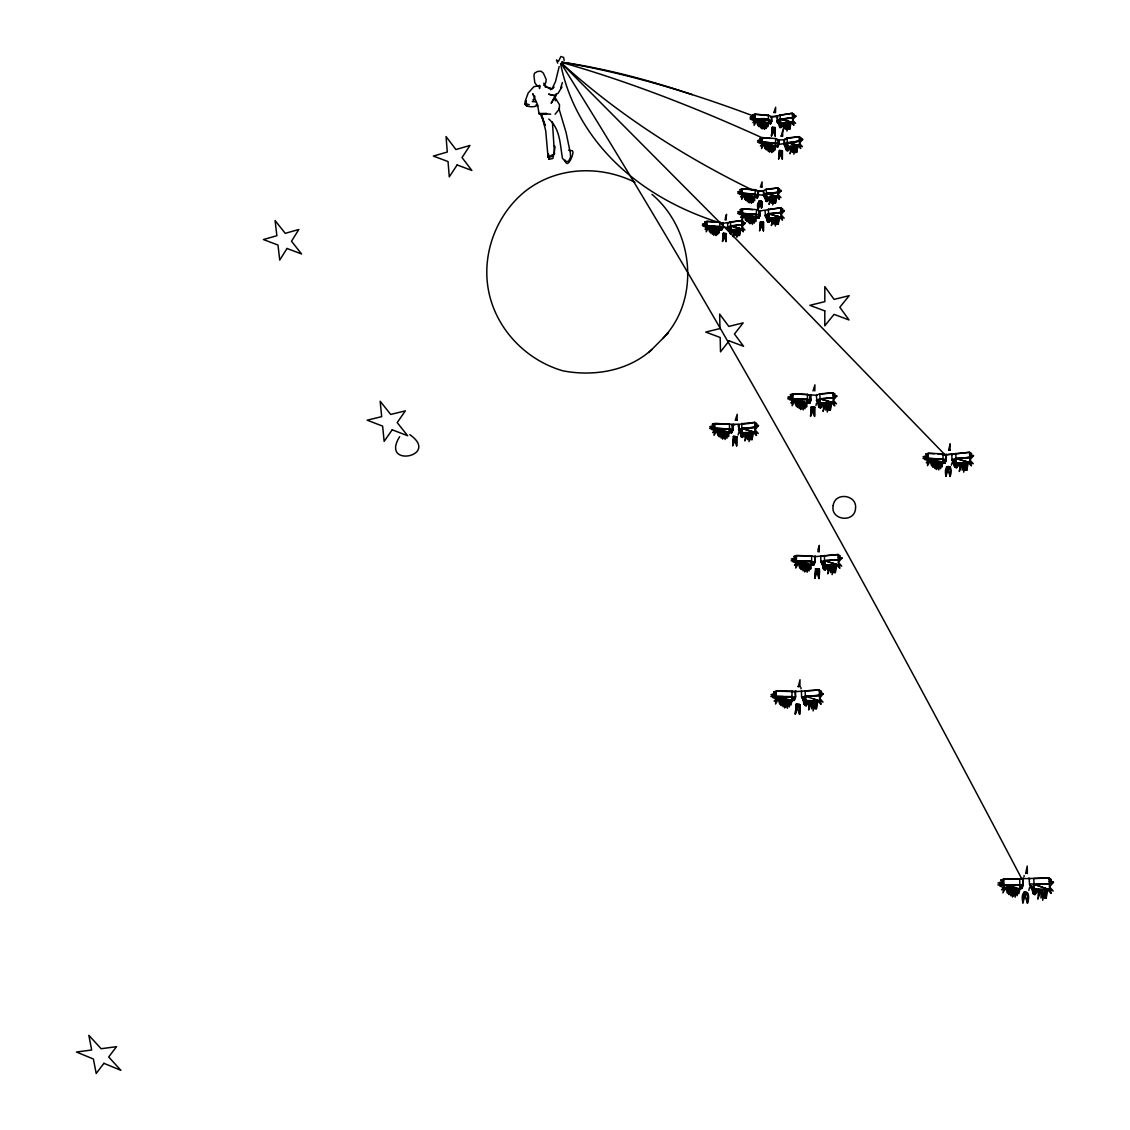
<?xml version="1.0" encoding="UTF-8"?>
<svg xmlns="http://www.w3.org/2000/svg" width="1130" height="1130" viewBox="0 0 1130 1130"><rect width="100%" height="100%" fill="white"/><g stroke="black" fill="none" stroke-linecap="round" stroke-linejoin="round"><path stroke-width="1.5" d="M799.574 714.386L799.63 704.513L796.283 704.174L795.308 714.132C798.373 705.092 801.622 698.128 799.574 714.386L796.283 704.174L799.63 704.513M814.56 416.433L814.589 407.309L811.467 406.998L810.563 416.221L814.589 407.309L814.56 416.433L811.467 406.998L814.589 407.309M818.953 578.546L818.982 569.04L815.747 568.715L814.815 578.306C817.753 569.675 820.903 562.881 818.953 578.546L815.747 568.715L818.982 569.04M761.719 201.423L761.677 207.849C765.095 197.256 754.882 199.826 758.131 209.29L761.719 201.423L758.95 201.168L758.131 209.29M763.414 230.859L763.456 222.2L760.476 221.918L759.614 230.675L763.456 222.2L763.414 230.859L760.476 221.918L763.456 222.2M775.208 136.109L775.251 127.648L772.327 127.393L771.479 135.939L775.251 127.648L775.208 136.109L772.327 127.393L775.251 127.648M782.313 159.132L782.356 150.784L779.488 150.53L778.641 158.949L782.356 150.784L782.313 159.132L779.488 150.53L782.356 150.784M726.011 241.566L726.067 233.642L723.341 233.387L722.536 241.396L726.067 233.642L726.011 241.566L723.341 233.387L726.067 233.642M736.647 445.884L736.703 436.759L733.596 436.448L732.678 445.658L736.703 436.759L736.647 445.884L733.596 436.448L736.703 436.759M814.815 390.938L814.914 384.85L812.993 390.938M799.885 686.602L800.012 679.752L798.317 686.701M782.582 136.165L782.737 130.656L781.268 136.349M775.505 112.675L775.646 107.265L773.838 112.619M761.973 187.128L762.114 181.916L760.391 187.057L761.874 186.987M737.028 420.388L737.212 414.286L735.263 420.261M1019.712 878.872L1019.881 888.844L1018.865 893.646L1018.299 888.731L1017.141 895.723L1016.562 888.604L1015.178 897.22L1014.825 888.477L1013.667 896.034L1012.847 888.321L1012.494 897.008L1011.138 888.194L1010.827 895.808L1009.147 888.053L1008.878 894.621L1007.607 887.926L1007.381 893.18L1005.785 887.799L1002.917 892.898L1003.977 887.657L1003.567 879.126L1022.749 878.942L1023.031 884.705L1021.817 888.434L1019.881 888.844L1003.977 887.657L999.81 886.019L1003.836 884.917L1023.031 884.705L1022.749 878.942M934.778 458.766L928.38 458.427L943.098 462.721L942.985 453.822L928.154 453.328L925.724 454.218L928.224 455.051L923.083 456.774L928.295 456.746L922.998 458.512L943.225 458.921L946.135 459.868L944.977 462.933L928.479 460.856L924.707 459.444L928.38 458.427L942.928 459.02L942.152 466.958L941.643 462.537L940.57 468.724L940.061 462.325L938.762 469.953L938.465 462.128L937.363 468.795L936.629 461.888L936.276 469.557L935.075 461.69L934.75 468.413L933.239 461.464L932.956 467.255L931.812 461.28L931.6 465.913L930.145 461.068L927.532 465.687L928.154 453.328L934.552 453.667M725.997 219.87L726.534 214.375L725.248 218.189M814.292 695.713L819.518 695.402L823.205 693.82L819.377 691.32L821.453 691.447L819.321 689.992L794.531 691.701L776.268 691.052L775.561 704.004L778.288 699.188L779.771 704.258L780.053 699.357L781.197 705.629L781.55 699.498L783.09 706.787L783.5 699.682L784.686 707.959L785.152 699.837L785.887 707.098L787.102 700.035L787.356 708.256L788.782 700.19L789.277 706.9L790.477 700.36L790.986 704.993L792.017 700.501L791.975 691.136L776.268 691.052L773.725 691.97L776.324 692.874L770.957 694.668L776.381 694.653L770.844 696.518L795.506 696.998L795.336 691.616L791.975 691.136M803.19 560.974L796.608 560.748L811.651 564.887L811.608 555.889L796.438 555.565L793.98 556.454L796.495 557.316L791.297 559.053L796.551 559.025L791.198 560.819L814.998 561.794L813.727 564.958L796.692 563.206L792.907 561.765L796.608 560.748L811.524 561.144L810.662 569.195L810.168 564.718L809.024 571.003L808.543 564.534L807.159 572.274L806.905 564.35L805.747 571.13L805.04 564.138L804.588 571.921L803.444 563.969L803.049 570.777L801.551 563.743L801.227 569.633L800.111 563.588L799.842 568.291L798.402 563.39L795.76 568.051L796.438 555.565L811.241 556.101M541.609 114.681L545.719 130.783L548.064 157.197L551.073 156.83L554.477 153.751L552.415 122.026M763.188 190.885L763.894 190.913L757.524 191.154L755.038 190.024L742.255 188.865L741.661 199.445L743.921 195.462L745.136 199.614L745.39 195.688L746.337 200.787L746.633 195.886L747.905 201.818L748.258 196.14L749.232 202.849L749.642 196.366L750.235 202.256L751.252 196.62L751.45 203.287L752.665 196.832L753.06 202.284L754.063 197.058L754.487 200.843L755.334 189.699L742.255 188.865L740.15 189.628L742.297 190.32L737.848 191.803L742.339 191.747L737.763 193.272L764.035 195.208L766.041 201.521L765.815 197.425L766.041 201.197L766.31 197.355L766.973 201.507L767.976 197.227L767.779 200.504L769.516 197.171L769.389 201.451L770.66 197.114L769.064 204.445L771.818 197.058L771.423 203.16L773.231 197.001L772.736 204.883L774.799 196.931L774.403 203.301L775.816 196.888L775.434 203.287L776.677 196.846L779.418 199.403L778.231 196.775L777.949 187.976L766.225 189.162L763.23 190.801L758.173 190.984L755.334 189.699M752.834 209.657L742.523 208.768L741.887 220.138L744.317 215.858L745.63 220.322L745.899 216.098L746.916 221.593L747.241 216.31L748.611 222.695L748.992 216.579L750.038 223.797L750.475 216.805L751.111 223.161L752.213 217.073L752.425 224.263L753.724 217.313L754.148 223.189L755.236 217.553L755.688 221.621L756.591 209.615L742.523 208.768L740.263 209.573L742.565 210.321L737.791 211.917L742.622 211.861L737.692 213.499L756.733 214.248L759.798 215.604L758.583 218.274L742.664 213.401L739.26 214.333L756.606 217.765L759.798 215.604L759.657 210.971L756.591 209.615M770.476 138.425L762.213 137.62L761.592 148.567L763.937 144.442L765.222 148.736L765.462 144.682L766.451 149.965L766.762 144.894L768.089 151.053L768.442 145.177L769.459 152.112L769.869 145.417L770.491 151.533L771.536 145.685L771.748 152.592L773.005 145.925L773.414 151.575L774.46 146.166L774.883 150.092L775.759 138.552L762.213 137.62L760.024 138.397L762.256 139.117L757.637 140.657L762.298 140.6L757.552 142.182L775.9 143.001L778.824 144.428L799.419 141.137L802.583 139.513L799.362 139.456L802.568 139.936L799.306 137.775L801.099 137.86L799.263 136.674L787.073 137.973L783.923 139.781L778.669 139.993L775.759 138.552M1025.743 893.11L1022.933 902.884C1019.133 887.629 1032.481 888.999 1027.467 903.181L1023.879 892.305L1027.438 892.7L1027.467 903.181M950.132 476.45C954.723 463.695 942.632 462.693 946.008 476.224L948.578 467.326L950.132 467.029L950.132 476.45L946.898 466.718L948.578 467.326M730.263 233.486L730.517 229.687L731.167 233.797L732.155 229.588L731.958 232.808L733.653 229.531L733.497 233.769L734.783 229.489L733.201 236.721L735.913 229.432L735.503 235.464L737.297 229.376L736.802 237.173L738.836 229.319L738.427 235.605L739.839 229.277L739.444 235.605L740.687 229.249L743.356 231.777L742.212 229.178L741.944 220.491L722.607 223.359L719.739 222.144L706.815 221.381L704.739 222.13L706.843 222.808L702.479 224.263L706.886 224.22L702.38 225.718L728.37 227.526L730.277 233.783L730.051 229.757M741.52 436.999L741.817 432.649L742.565 437.409L743.695 432.635L743.455 436.364L745.405 432.606L745.235 437.691L746.704 432.578L744.896 440.94L747.989 432.564L747.523 439.655L749.571 432.536L749.006 441.618L751.323 432.522L750.871 439.838L752.481 432.493L752.029 439.867L753.442 432.479L756.507 435.474L755.193 432.465L754.882 422.366C740.588 425.699 726.632 423.425 712.366 424.23L714.782 425.035L709.781 426.716L714.824 426.674L709.668 428.397L729.627 428.835L732.89 429.81L731.59 432.762L714.937 430.643L711.307 429.287L714.866 428.312L729.387 428.948L728.511 436.618L728.045 432.338L726.901 438.313L726.463 432.126L725.093 439.499L724.867 431.928L723.723 438.384L723.059 431.688L722.579 439.118L721.491 431.491L721.081 437.988L719.669 431.25L719.316 436.872L718.256 431.081L717.974 435.559L716.59 430.869L714.047 435.347L714.725 423.369L729.175 424.16M1021.944 886.669L1021.817 888.434C1023.568 886.711 1021.76 883.985 1023.031 884.705L1020.842 888.646M942.985 453.822L945.909 454.783L946.135 459.868L944.977 462.933L945.09 461.337M809.631 401.743L809.504 403.283L789.404 399.709L792.963 398.735L807.625 399.314L810.747 400.345L809.504 403.283L809.815 395.571L811.185 394.893M783.26 696.546L776.437 696.447L792.017 700.501L791.89 696.589L776.437 696.447L772.623 697.507L776.508 699.018L792.017 700.501L794.178 700.388L794.305 698.721M811.608 555.889L814.815 556.638L814.998 561.794L813.727 564.958L813.84 563.361M757.185 197.75L758.315 195.292L757.185 197.75L758.315 195.292L758.173 190.984L758.315 195.292L755.349 197.256L739.218 194.049L742.382 193.188L757.185 197.75L757.298 196.394M758.696 216.805L758.583 218.274L759.798 215.604L759.657 210.971L780.915 207.793L782.808 209.022L780.957 208.937L784.333 211.183L781.014 210.689L784.333 210.787L781.07 212.44L774.883 213.245M770.589 122.323L770.476 123.763L754.911 118.735L750.038 118.834L754.868 117.238L750.136 117.294L754.812 115.74L752.552 115.006L754.769 114.215L768.527 115.204L771.508 116.701L792.384 113.254L794.249 114.455L792.427 114.37L795.746 116.559L792.483 116.079L795.746 116.108L792.54 117.774L785.604 118.791M777.779 145.558L777.666 146.957L762.355 142.069L759.063 142.973L775.787 146.377L778.824 144.428L778.669 139.993L778.824 144.428L777.666 146.957L779.262 139.682L777.991 140.177L775.448 138.919M721.703 228.712L721.59 230.054L706.928 225.633L703.821 226.48L719.739 229.602L722.72 227.596L722.607 223.359L722.72 227.596L721.59 230.054L722.734 227.596L720.672 229.828M731.717 431.222L731.59 432.762L732.89 429.81L732.734 424.894L732.89 429.81L730.545 432.635M724.542 236.085L724.726 233.854M1022.029 885.977L1021.817 888.434L1022.579 884.719M734.952 439.499L735.164 437.042M761.295 208.075L760.349 201.634M761.775 224.87L761.987 222.426M773.598 130.289L773.81 127.874M780.731 153.383L780.943 150.996M1022.933 902.884L1023.879 892.305M946.008 476.224L946.898 466.718M810.563 416.221L811.467 406.998M812.823 410.063L813.063 407.577M795.308 714.132L796.283 704.174M814.815 578.306L815.747 568.715M732.678 445.658L733.596 436.448M759.614 230.675L760.476 221.918M771.479 135.939L772.327 127.393M778.641 158.949L779.488 150.53M797.724 707.394L797.978 704.866M722.536 241.396L723.341 233.387M817.145 571.865L817.4 569.351M539.519 86.982L539.547 88.535L539.533 85.711M728.116 227.526L727.988 228.43L727.579 223.175L730.7 221.96L741.944 220.491L743.667 221.621L741.972 221.537L745.066 223.599L742.029 223.133L745.051 223.246L742.071 224.743L735.644 225.59M763.795 195.222L763.23 190.801M777.426 121.15L776.833 116.503M795.336 691.616L795.506 696.998L794.178 700.388L794.715 697.083M765.688 215.533L765.519 216.522L765.081 210.759M784.503 144.372L783.923 139.781L787.299 138.383L799.263 136.674L799.574 145.784L800.803 148.496L797.964 145.869L796.678 152.536L797.074 145.911L795.605 152.55L796 145.968L793.881 154.203L794.362 146.053L792.511 152.409L792.907 146.123L790.054 153.779L791.706 146.18L790.393 150.643L790.506 146.25L788.712 149.697L788.909 146.321L787.864 150.77L787.158 146.462L786.89 150.459L786.635 146.561L786.89 150.813L786.113 146.66L786.155 150.092L784.178 144.386L786.325 143.199M739.048 429.711L738.413 424.696L739.175 424.781L739.317 429.697L741.534 437.254L741.266 432.649M554.166 152.409L555.084 146.815L554.364 145.798M771.38 121.376L771.126 122.775L770.971 121.404L768.555 123.142L767.651 126.899L767.213 122.916L766.154 128.396L765.73 122.676L764.459 129.427L764.247 122.421L763.188 128.34L762.552 122.139L762.128 128.933L761.097 121.899L760.73 127.845L759.388 121.616L759.077 126.744L758.075 121.39L757.82 125.501L756.535 121.136L754.148 125.331L754.769 114.215L768.216 115.585M750.377 193.894L742.382 193.188L755.25 194.134L757.99 195.377L757.82 196.733L758.753 190.659L757.524 191.154M729.486 423.905L729.5 432.522L732.155 429.937L731.59 432.762L732.89 429.81L729.5 432.522L714.866 428.312L722.889 428.75M770.971 121.404L770.476 123.763L771.663 121.207L771.508 116.701L771.663 121.207L770.476 123.763C774.008 116.15 756.055 119.074 751.577 119.653L768.555 123.142L771.31 121.305M554.124 152.663L552.867 158.468L549.095 159.302L548.135 154.768M816.905 400.246L816.27 395.232L819.773 393.861L833.05 392.788L835.042 394.102L833.092 394.003L836.652 396.418L833.163 395.867L836.694 396.093L833.234 397.732L826.708 398.41M776.776 116.658L777.539 116.63L777.694 121.136L779.827 127.648L779.587 123.34L779.827 127.28L780.11 123.227L780.816 127.577L781.889 123.071L781.678 126.489L783.5 122.986L783.373 127.422L784.714 122.916L783.034 130.628L785.929 122.859L785.534 129.201L787.426 122.775L786.918 131.038L789.079 122.69L788.669 129.357L790.153 122.633L789.757 129.343L791.071 122.577L793.952 125.232L792.709 122.492L792.384 113.254L781.988 114.78M765.519 215.533L767.369 221.565L767.327 218.005L768.117 222.342L767.863 217.935L768.117 222.003L768.4 217.864L769.12 222.342L770.208 217.737L769.996 221.268L771.847 217.68L771.719 222.299L773.09 217.624L771.366 225.52L774.333 217.567L773.909 224.15L775.844 217.511L775.321 226.014L777.525 217.44L777.115 224.305L778.641 217.384L778.217 224.291L779.559 217.356L782.497 220.11L781.226 217.285L780.915 207.793L768.555 209.431M816.722 401.291L817.188 400.246L816.693 401.164L817.188 400.246L818.742 406.842L818.713 403.142L819.561 407.746L819.292 403.142L819.575 407.492L819.872 403.127L820.648 407.888L821.778 403.085L821.581 406.828L823.516 403.057L823.431 408.128L824.829 403.029L823.05 411.405L826.143 403.014L825.748 410.091L827.739 402.986L827.231 412.055L829.519 402.944L829.109 410.275L830.677 402.93L830.282 410.289L831.666 402.916L834.773 405.882L833.417 402.873L833.05 392.788L819.999 394.158M820.719 556.454L820.903 561.61L821.665 561.667L823.29 568.757L823.262 564.943L824.137 569.774L823.855 565L824.151 569.577L824.462 565.042L825.267 570.043L826.44 565.085L826.228 569.011L828.248 565.099L828.163 570.523L829.604 565.099L827.767 573.842L830.96 565.099L830.564 572.599L832.612 565.099L832.104 574.647L834.463 565.113L834.039 572.797L835.663 565.113L835.254 572.839L836.68 565.113L839.901 568.277L838.502 565.113L838.121 554.533L814.038 556.751L815.45 555.946M801.424 691.433L801.608 696.829L802.399 696.857L804.052 704.4L804.009 700.459L804.913 705.501L804.631 700.572L804.927 705.374L805.238 700.685L806.057 705.897L807.286 700.798L807.046 704.88L809.137 700.826L809.024 706.617L810.535 700.854L808.628 709.951L811.933 700.883L811.51 708.778L813.642 700.911L813.091 710.897L815.535 700.953L815.097 708.99L816.792 700.981L816.34 709.061L817.823 700.995L821.143 704.329L819.716 701.024L819.321 689.992L805.393 690.854M951.785 454.585L952.011 459.67L954.553 466.634L954.539 462.834L955.457 467.594L955.189 462.848L955.542 467.354L955.825 462.862L956.686 467.778L957.873 462.848L957.689 466.718L959.681 462.834L959.766 468.117L961.051 462.82L959.285 471.45L962.421 462.806L962.167 470.151L964.102 462.791L963.706 472.171L965.952 462.763L965.642 470.334L967.181 462.749L966.856 470.363L968.198 462.749L971.461 465.843L970.049 462.721L969.554 452.297L945.909 454.783L946.135 459.868L944.03 462.82M1028.823 890.44L1029.472 887.7M1030.744 885.849L1033.427 894.07L1033.131 888.872L1033.569 894.042L1033.879 889.07L1034.84 894.663L1036.153 889.282L1035.984 893.66L1038.173 889.367L1038.357 895.723L1039.685 889.437L1037.792 899.141L1041.21 889.494L1041.013 898.053L1043.061 889.578L1042.708 900.299L1045.123 889.663L1044.826 898.294L1046.479 889.72L1046.182 898.392L1047.609 889.762L1051.239 893.392L1049.657 889.847L1049.05 878.024L1003.567 879.126L1000.883 880.115L1003.652 881.075L998.002 882.996L1003.751 882.996L997.917 884.96L1010.799 884.818M951.432 465.193L952.039 462.777M944.977 462.933L946.135 459.868L943.098 462.721M821.383 561.681L822.668 564.887L838.502 565.113L824.547 560.593L820.903 561.61L822.668 564.887L824.547 560.593L824.363 555.423M815.931 405.543L816.538 403.198M797.949 686.503L799.758 686.503M738.074 434.993L738.695 432.649M802.102 696.871L803.402 700.346L819.716 701.024L823.021 702.083L819.617 698.213L823.233 693.665L819.518 695.402L805.52 696.165L805.676 700.77L801.608 696.829L819.518 695.402M1025.602 873.504L1027.241 866.046L1027.382 873.518M794.178 700.388L795.506 696.998L793.091 700.445M813.727 564.958L814.998 561.794L814.815 556.638M526.213 100.626C520.04 108.805 539.561 107.166 536.425 104.878L537.739 105.867M948.593 450.333L950.132 443.793L949.949 450.347M810.563 395.415L810.747 400.345L809.504 403.283L810.747 400.345L810.563 395.415L807.456 394.37L792.808 393.791L790.435 394.652L792.865 395.458L787.85 397.139L792.907 397.096L787.751 398.819L807.385 399.427L806.552 407.097L806.071 402.803L804.956 408.792L804.489 402.591L803.162 409.978L802.922 402.379L801.792 408.848L801.114 402.139L800.69 409.568L799.56 401.941L799.192 408.439L797.752 401.701L797.427 407.309L796.339 401.517L796.085 405.995L794.701 401.291L792.144 405.783L792.808 393.791L817.004 395.316M534.914 96.234L533.487 100.471L533.077 99.539M562.387 82.547L560.748 87.858L561.864 86.996L558.192 93.112L554.548 95.669L548.742 94.228L554.548 95.669L556.073 94.044L555.847 96.121L551.172 103.31L554.209 97.519M817.852 550.141L819.321 545.394L819.208 551.878L817.795 551.567M559.195 66.501L555.536 81.473L552.062 88.889L553.968 86.954L550.649 89.75M952.152 460.659L952.463 459.755M777.285 122.323L777.101 121.164L779.276 119.921M763.951 192.354L763.668 196.281C765.222 190.278 776.903 195.08 781.127 190.73L778.033 190.659L781.113 191.125L777.977 189.021L779.7 189.106L777.949 187.976L768.089 189.303M792.54 117.774L780.18 119.13L778.542 123.551L792.709 122.492L795.591 123.34L792.624 120.133L795.76 115.67L792.54 117.774L780.35 119.3L792.709 122.492L786.551 121.009M778.09 192.284L766.366 193.47L764.826 197.581L778.231 196.775L780.971 197.595L778.16 194.53L781.127 190.349L778.09 192.284L771.522 193.159M792.582 142.097L799.419 141.137L802.597 139.075L799.503 143.454L802.413 146.632L799.574 145.784L785.604 146.759L787.229 142.437L787.073 137.973M738.921 430.728L738.384 424.569M777.694 121.136L777.256 122.181L777.143 121.164L778.542 123.551L776.988 120.995L780.18 119.13L792.709 122.492M763.64 196.168L764.035 195.208M821.185 562.627L821.665 561.667L821.157 562.514M1021.379 886.104L1019.881 888.844L1003.836 884.917L1017.918 884.691M1029.204 878.773L1029.487 884.536L1034.402 889.211L1033.724 878.504L1049.05 878.024L1051.338 879.592L1049.12 879.451L1053.202 882.318L1049.233 881.626L1053.386 882.262L1049.346 883.815L1034.006 884.282L1031.648 888.477L1049.657 889.847L1053.174 890.991L1049.502 886.824L1053.57 882.219L1049.346 883.815L1042.58 884.027M662.773 338.491C701.221 298.843 693.326 229.023 651.982 194.402M801.89 697.634L802.399 696.857M948.268 469.854L950.132 467.029M1025.376 895.695L1027.438 892.7M543.756 85.315L545.861 82.561L546.186 79.439L543.375 73.139L541.044 71.218L537.513 71.458L534.434 73.238L533.967 75.752L534.787 82.674L536.708 85.357L539.843 86.276L539.547 85.258M812.696 564.929L814.688 561.893M1023.031 884.705L1019.881 888.844L1019.67 884.663M808.501 403.142L810.436 400.472M555.098 114.243L559.35 109.031L559.491 104.695L555.791 98.72M768.372 120.091L768.527 115.204M775.59 143.369L762.411 144.188L760.405 145.855L762.213 145.276M755.179 194.332L742.438 195.222L740.503 196.846L742.241 196.281M756.422 214.601L742.735 215.604L740.644 217.356L742.523 216.734M757.594 218.019L759.798 215.604L758.583 218.274L758.95 211.141L760.278 210.59M756.267 197.51L758.06 195.434M776.72 146.674C780.039 144.697 777.454 143.778 777.991 140.177M769.516 123.453L771.663 121.207M634.919 182.269C599.663 164.754 555.776 166.689 524.546 191.818C496.042 215.237 481.535 254.363 488.541 290.678C495.83 328.745 525.86 360.244 563.051 370.852C593.716 376.728 628.294 371.106 651.826 349.495M809.165 401.32L807.512 403L792.963 398.735L800.916 399.201M648.832 352.532L668.395 332.799M1029.967 884.55L1031.648 888.477C1022.805 877.36 1047.891 890.313 1049.657 889.847L1035.716 884.847M792.017 700.501L795.11 697.041M399.667 436.674C379.736 468.427 440.968 456.421 409.795 434.64M748.583 427.959L755.024 427.31L758.428 425.403L755.108 429.88L758.258 433.411L755.193 432.465L740.178 432.649L738.865 429.725M780.957 135.939L782.596 136.01M811.651 564.887L814.998 561.794M729.316 429.089L714.937 430.643L712.748 432.493L714.711 431.83M810.747 400.345L807.512 403L807.456 394.37M807.272 399.582L793.048 401.065L790.859 402.916L792.822 402.252M1023.257 877.911L1021.845 878.985C876.654 602.573 726.703 328.35 561.186 63.492M727.706 227.413L730.87 229.644L730.757 226.014L742.071 224.743L745.023 222.878L742.142 226.961L744.896 229.983L730.587 225.873L727.706 227.413L729.104 229.884L742.212 229.178L730.757 226.014L728.045 228.062M768.654 213.853L781.07 212.44L784.347 210.378L781.155 214.855L784.178 218.161L768.471 213.683L765.236 215.392L766.804 218.09L781.226 217.285L768.654 213.853L768.781 217.808L765.236 215.392M794.531 691.701L796 690.797M942.787 459.175L928.479 460.856L926.247 462.749L928.239 462.057M820.126 398.918L833.234 397.732L836.723 395.783L833.333 400.303L836.511 403.82L819.956 398.791L816.439 400.147L818.134 403.156L833.417 402.873L820.126 398.918L820.281 403.113L816.439 400.147M946.432 454.175L945.104 454.91L937.759 453.836M811.425 561.257L796.692 563.206L794.432 565.127L796.452 564.421M763.598 195.391L764.826 197.581L763.372 195.095L766.366 193.47L778.231 196.775L771.578 195.095M548.064 157.197L554.477 153.751M962.944 458.046L969.794 457.41L973.537 455.461L969.921 460.065L973.241 463.71L955.938 458.413L952.011 459.67L953.89 462.82L970.049 462.721L956.093 458.526L956.291 462.876L952.011 459.67M831.539 560.254L838.305 559.717L841.935 557.881L838.404 562.415L841.709 566.116L832.4 563.192M732.113 428.298L732.014 425.021L733.412 424.329M755.024 427.31L741.887 428.327L738.568 429.612L742.198 432.649L742.085 428.44L755.024 427.31L758.428 425.699L754.967 425.445L758.442 425.996L754.911 423.581L756.86 423.679L754.882 422.366L742 423.679M956.093 458.526L969.794 457.41L973.424 455.757L969.695 455.475L973.311 456.054L969.611 453.554L971.631 453.653L969.554 452.297L945.104 454.91L729.98 232.709L561.469 63.209M820.903 561.61L824.886 565.085L824.731 560.678L838.305 559.717L841.892 558.121L838.234 557.754L841.85 558.347L838.163 555.805L840.183 555.918L838.121 554.533L820.606 556.186M721.971 223.514L723.2 223.006M773.979 112.477L775.18 112.407M772.115 116.404L770.815 116.899L777.539 116.63M1003.708 888.971L1001.519 889.79L1003.977 887.657L1020.009 884.635M791.777 696.673L776.508 699.018L774.177 701.01L776.268 700.261M706.787 228.684L705.064 229.249L706.985 227.653L719.852 226.396L719.739 222.144M754.769 121.984L752.933 122.577L754.981 120.868L768.683 119.709L768.555 123.142L768.457 119.879L754.911 118.735L763.315 119.582M732.89 429.81L732.353 431.236L732.155 429.937M946.135 459.868L945.796 459.981M785.604 146.759L784.065 144.23L787.525 146.392L787.398 142.592L799.419 141.137M781.07 212.44L768.471 213.683L766.804 218.09L765.476 215.703M742.071 224.743L730.587 225.873L729.104 229.884L727.932 227.695M538.53 85.753L533.84 86.742L528.218 92.942L525.224 101.008L526.495 103.819L529.292 104.779M833.234 397.732L819.956 398.791L818.134 403.156L816.736 400.26M969.794 457.41L955.938 458.413L953.89 462.82L952.279 459.769M735.658 420.092L736.901 420.261M838.305 559.717L824.547 560.593L825.267 570.043M948.79 449.811L950.175 450.121M784.333 144.372L784.616 139.922M532.287 101.559L536.383 101.799M732.014 425.021L734.881 424.922M1035.843 884.239L1049.346 883.815M752.552 115.006L754.798 115.119M760.024 138.397L762.241 138.51M740.15 189.628L742.283 189.727M740.263 209.573L742.551 209.686M704.739 222.13L706.829 222.229M723.045 233.599L726.519 233.769M1025.856 873.208L1027.283 873.434M790.435 394.652L792.836 394.78M811.072 407.167L815.069 407.379M712.366 424.23L714.753 424.357M733.243 436.604L737.212 436.83M925.724 454.218L928.196 454.345M946.446 466.86L950.57 467.086M793.98 556.454L796.466 556.596M815.337 568.828L819.476 569.054M773.725 691.97L776.296 692.125M1000.883 880.115L1003.624 880.284M722.409 227.681L719.655 226.523L706.928 225.633L714.838 226.297M714.725 222.045L706.815 221.381L706.208 231.791L708.439 227.864L709.64 231.961L709.894 228.09L710.812 233.119L711.137 228.288L712.366 234.136L712.733 228.528L713.68 235.139L714.104 228.74L714.683 234.546L715.7 228.98L715.883 235.548L717.084 229.192L717.465 234.574L718.468 229.404L718.878 233.147L719.655 226.523M749.543 214.008L742.664 213.401L756.507 214.403L756.606 217.765M770.618 142.888L762.355 142.069L775.674 143.157L775.787 146.377M550.748 114.158L539.052 113.636L537.569 104.695L532.753 93.748L533.713 95.4M568.588 150.163L572.5 150.827L572.966 152.14C572.896 156.731 566.879 169.641 564.958 160.008M551.482 88.79L548.361 88.168L551.511 88.733M548.361 88.168L550.437 88.578L546.186 86.487M792.003 143.934L799.574 145.784L787.229 142.437L787.864 150.77M951.531 454.415L952.519 454.67M774.968 215.675L781.226 217.285M735.701 227.483L742.212 229.178M787.398 142.592L799.574 145.784M766.535 193.626L778.231 196.775M826.793 400.981L833.417 402.873M963.848 460.927L970.049 462.721M748.667 430.53L755.193 432.465L741.887 428.327L741.732 423.397M742.085 428.44L755.193 432.465M824.731 560.678L838.502 565.113M544.914 86.713L546.397 87.208L543.798 83.112M813.431 698.905L819.716 701.024L805.323 696.108L805.139 690.713M1043.442 887.629L1049.657 889.847M801.325 691.023L802.229 691.475M1028.851 878.123L1029.995 878.773M776.988 120.995L780.491 123.142L780.435 120.741M763.372 195.095L766.663 197.298L766.225 189.162M536.27 104.808L537.131 105.387M548.77 119.031C560.367 128.806 560.028 144.795 562.486 158.341L565.014 161.265L568.475 161.477L570.579 157.098L570.368 153.157L566.088 132.507L558.87 108.353M726.364 219.531L724.909 219.714M738.568 429.612L740.178 432.649L741.887 428.327L742.565 437.409M801.608 696.829L803.402 700.346L805.323 696.108L806.057 705.897M758.95 201.168L760.151 203.909M557.697 63.153L556.44 59.975L558.531 61.26L560.875 56.5L563.658 57.432L564.138 60.441M540.507 114.144L545.126 125.543L542.075 116.221M555.07 97.434L555.593 100.81L554.901 95.951M1034.006 884.282L1034.84 894.663M956.686 467.778L955.712 453.314M820.648 407.888L819.773 393.861M780.18 119.13L780.816 127.577M769.12 222.342L768.315 209.05M766.366 193.47L766.973 201.507M731.167 233.797L730.46 221.621M548.544 154.09L548.883 159.062M539.335 85.937L539.391 86.883M1024.077 875.496L1024.133 876.753M800.972 687.577L801.001 688.749M780.025 114.61L780.491 123.142M755.25 194.134L755.349 197.256M787.483 144.018L787.525 146.392M768.725 215.307L768.781 217.808M561.864 62.249A2234.504 587.741 44.3 0 1 755.264 116.701M561.836 62.447A2225.45 631.275 45.9 0 1 763.668 138.482M561.836 62.207A1579.175 435.22 43.2 0 1 692.28 94.652M752.467 190.08A1635.844 934.171 -19.3 0 1 561.469 63.096M723.158 223.797A323.124 242.625 -16.2 0 1 560.565 63.619M824.801 310.92L824.801 325.821L834.053 314.366L849.04 319.974L839.816 307.261L849.181 295.679L834.095 299.379L824.815 286.596L824.815 301.654L809.843 305.326L824.801 310.92M833.206 505.506C829.957 520.337 854.803 523.444 855.537 508.316C857.218 494.658 834.858 491.677 833.206 505.506M722.48 227.737L722.268 228.995L722.48 227.737M778.556 144.598L777.666 146.957L778.485 144.527M525.831 101.855L525.252 104.398L527.145 106.065L525.252 104.398L525.831 101.855M728.37 227.526L728.017 228.557L728.37 227.526M286.992 248.459L279.746 260.084L277.98 245.055L263.403 239.532L276.878 235.718L275.084 220.52L285.24 233.345L298.814 229.489L291.498 241.241L301.597 253.996L286.992 248.459M457.127 164.952L449.274 176.887L448.045 161.562L433.369 156.081L447.282 152.042L446.053 136.561L455.927 149.541L469.967 145.459L462.015 157.536L471.846 170.446L457.127 164.952M392.195 429.796L384.144 441.378L382.632 426.123L367.179 420.191L381.686 416.645L380.16 401.221L390.698 414.442L405.345 410.868L397.195 422.592L407.676 435.742L392.195 429.796M103.904 1063.316L96.191 1073.5L93.409 1059.008L76.43 1052.03L91.671 1049.996L88.846 1035.32L101.135 1048.725L116.517 1046.677L108.692 1056.988L120.896 1070.322L103.904 1063.316M729.104 340.85L720.502 351.84L720.177 337.489L705.741 332.065L719.98 328.576L719.655 314.069L728.808 326.415L743.159 322.883L734.458 334.014L743.568 346.288L729.104 340.85M546.736 113.579L539.052 113.636L546.736 113.579M823.205 693.82L819.448 693.354L823.177 693.975"/></g></svg>
